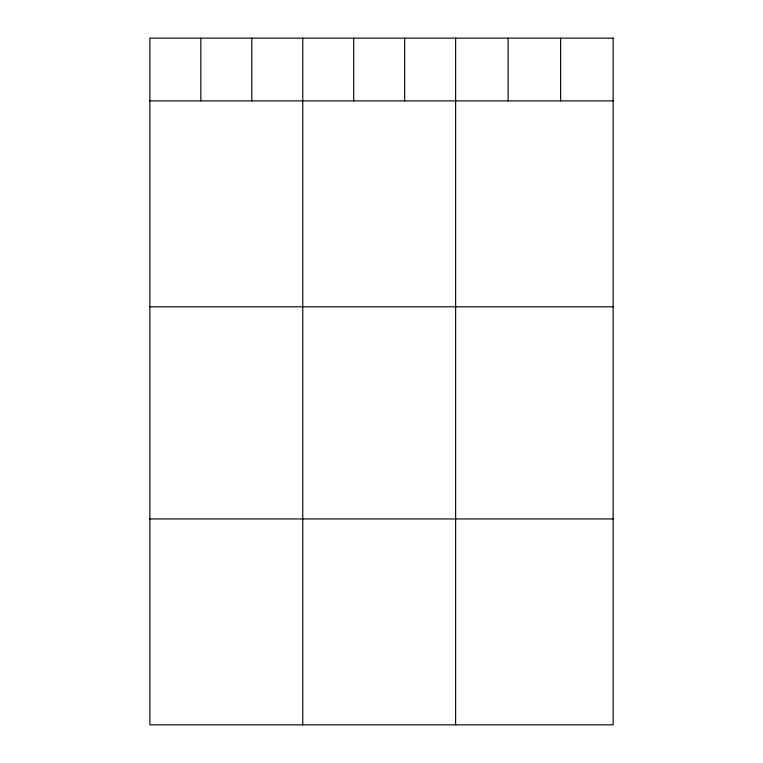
<?xml version="1.0" encoding="UTF-8"?>
<svg xmlns="http://www.w3.org/2000/svg" width="763" height="763" viewBox="0 0 763 763"><rect width="100%" height="100%" fill="white"/><g stroke="black" fill="none" stroke-linecap="round" stroke-linejoin="round"><path stroke-width="1.14" d="M149.872 100.897L613.128 100.897M149.872 306.802L613.128 306.802M149.872 518.945L613.128 518.945M560.624 38.15L560.624 100.897M508.12 38.15L508.12 100.897M455.625 38.15L455.625 724.85M404.667 38.15L404.667 100.897M353.708 38.15L353.708 100.897M302.749 38.15L302.749 724.85M251.79 38.15L251.79 100.897M200.831 38.15L200.831 100.897M613.128 38.15L149.872 38.15L149.872 724.85L613.128 724.85L613.128 38.15"/></g></svg>
